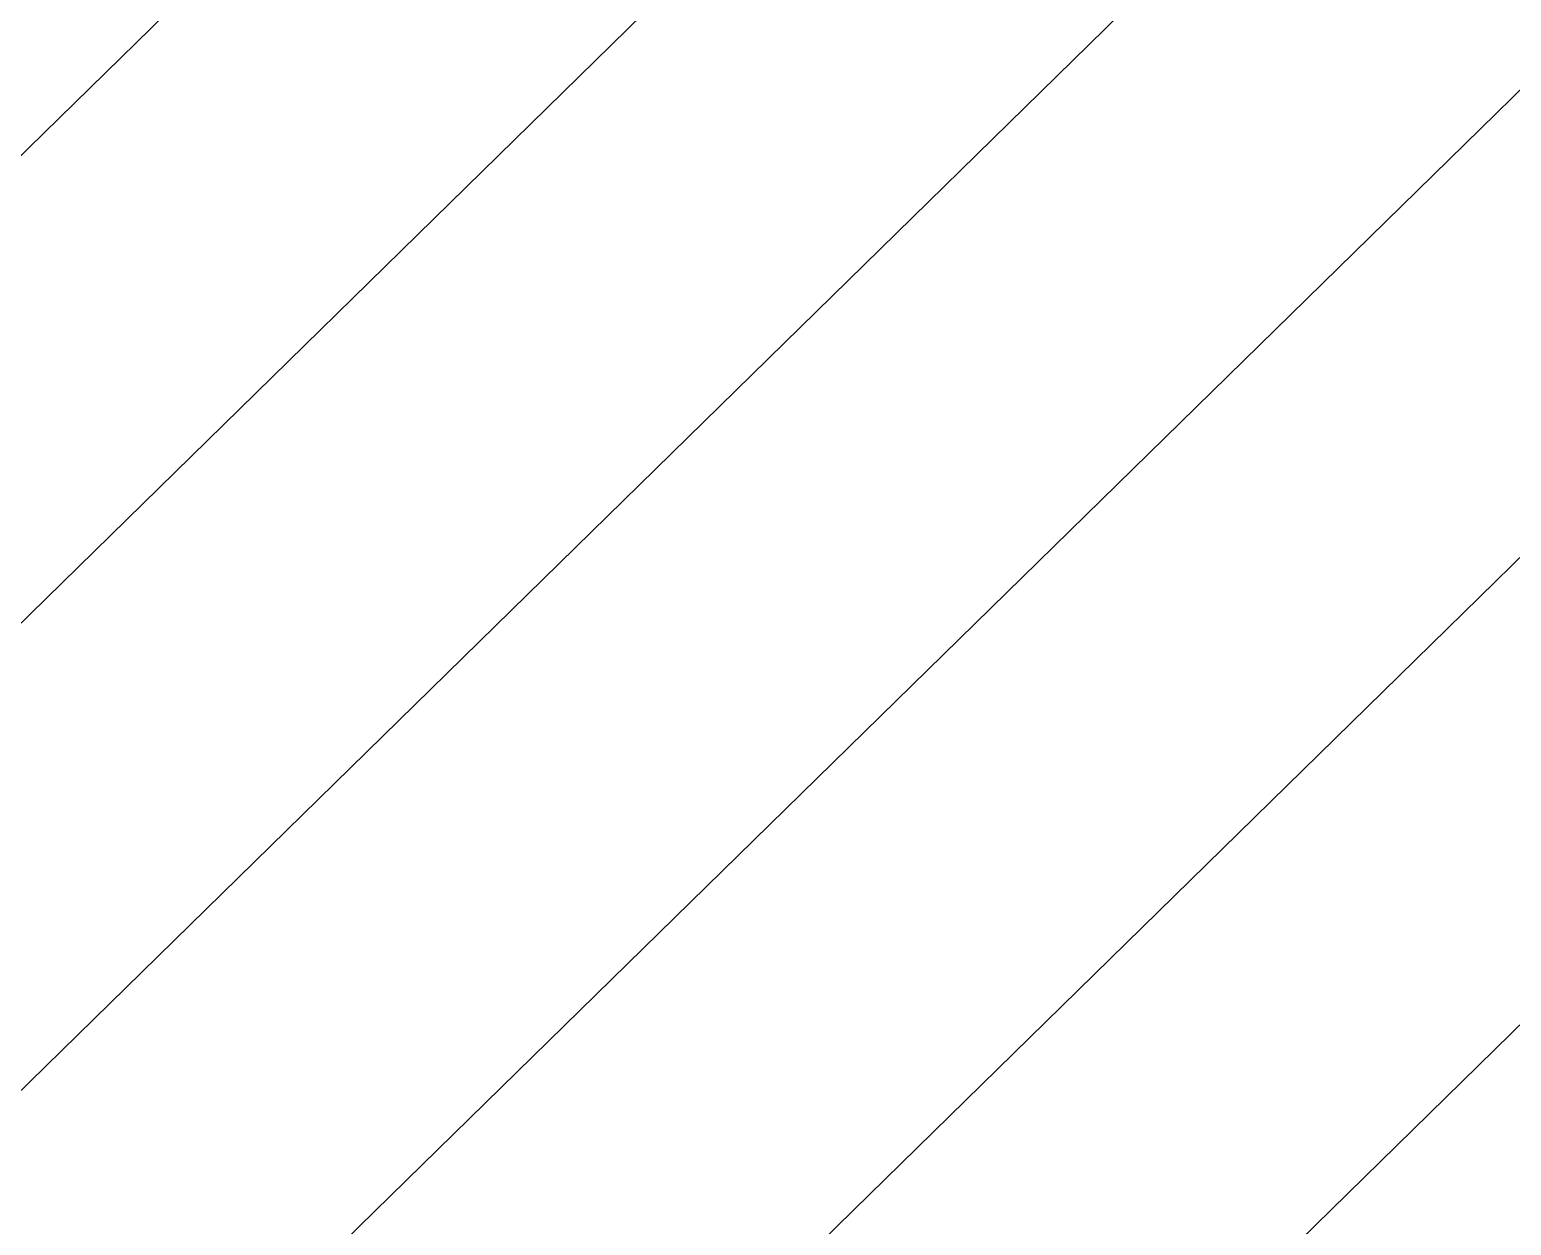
# Model space of a CAD drawing. Extents: x 7084 to 11035, y 13750 to 16729.
# Drawn here: x 8685.454 to 8686.99, y 15512.329 to 15513.569 of the extents above; entities that cross this region are included whole.
import ezdxf

# ---------------------------------------------------------------- set-up
doc = ezdxf.new("R2010")
doc.units = 0
doc.layers.add('Default', color=7, linetype='Continuous')

msp = doc.modelspace()

# ---------------------------------------------------------------- linework, layer by layer
at = {"layer": 'Default'}
for points in [[(8449.7715, 15219.993), (8521.1756, 15257.3477), (8531.8853, 15256.7077), (8585.765, 15368.3154), (8614.8875, 15372.7958), (8661.07, 15438.2212), (8682.7253, 15427.7669), (8747.932, 15410.7646), (8817.8772, 15454.4803), (8746.2263, 15541.2989), (8705.8166, 15501.7267), (8684.1613, 15512.181), (8724.5711, 15551.7532), (8756.1428, 15616.1259), (8842.735, 15677.7027), (8988.9798, 15712.3396), (9011.6992, 15748.8823), (9079.8576, 15701.7828), (9264.5878, 15696.0099), (9368.4984, 15659.4488)], [(9856.4871, 15563.0675), (9565.0546, 15642.1981), (9474.776, 15618.2111), (9368.625, 15658.7415), (9264.4042, 15695.4118), (9079.1226, 15701.2019), (9012.0128, 15747.5768), (8989.6429, 15711.5962), (8842.9615, 15676.8559), (8756.1108, 15615.0954), (8725.0248, 15551.713), (8684.4945, 15512.0226), (8705.8166, 15501.7292), (8746.3469, 15541.4195), (8818.2117, 15454.3417), (8748.0577, 15410.4956), (8682.6564, 15427.5486), (8661.3343, 15437.8421), (8615.0139, 15372.2214), (8586.3394, 15367.81), (8532.2989, 15255.869), (8521.7539, 15256.4993)], [(9856.3863, 15561.6292), (9564.0865, 15640.9954), (9475.2185, 15617.3832), (9368.7516, 15658.0342), (9264.2206, 15694.8136), (9078.3876, 15700.6209), (9012.3264, 15746.2712), (8990.306, 15710.8529), (8843.1881, 15676.0092), (8756.0789, 15614.0648), (8725.4786, 15551.6728), (8684.8277, 15511.8643), (8705.8166, 15501.7317), (8746.4676, 15541.5402), (8818.5462, 15454.2032), (8748.1834, 15410.2265), (8682.5874, 15427.3304), (8661.5985, 15437.4629), (8615.1403, 15371.647), (8586.9138, 15367.3045), (8532.7125, 15255.0304), (8522.3322, 15255.6508), (8453.1253, 15219.4454)], [(9856.2856, 15560.191), (9563.1184, 15639.7927), (9475.661, 15616.5553), (9368.8782, 15657.3268), (9264.037, 15694.2154), (9077.6526, 15700.04), (9012.6399, 15744.9657), (8990.9691, 15710.1095), (8843.4146, 15675.1624), (8756.047, 15613.0342), (8725.9324, 15551.6325), (8685.1608, 15511.706), (8705.8166, 15501.7342), (8746.5882, 15541.6608), (8818.8807, 15454.0647), (8748.3092, 15409.9575), (8682.5185, 15427.1121), (8661.8627, 15437.0838), (8615.2666, 15371.0726), (8587.4882, 15366.799), (8533.1261, 15254.1918), (8522.9106, 15254.8023), (8454.8021, 15219.1716)], [(9856.1849, 15558.7527), (9562.1504, 15638.5899), (9476.1035, 15615.7273), (9369.0048, 15656.6195), (9263.8534, 15693.6172), (9076.9175, 15699.459), (9012.9535, 15743.6601), (8991.6322, 15709.3662), (8843.6412, 15674.3157), (8756.015, 15612.0037), (8726.3862, 15551.5923), (8685.494, 15511.5476), (8705.8166, 15501.7367), (8746.7088, 15541.7814), (8819.2152, 15453.9261), (8748.4349, 15409.6885), (8682.4496, 15426.8938), (8662.127, 15436.7047), (8615.393, 15370.4982), (8588.0626, 15366.2935), (8533.5396, 15253.3531), (8523.4889, 15253.9538), (8456.479, 15218.8978)], [(8458.1558, 15218.624), (8524.0673, 15253.1053), (8533.9532, 15252.5145), (8588.637, 15365.788), (8615.5194, 15369.9238), (8662.3912, 15436.3256), (8682.3807, 15426.6755), (8748.5606, 15409.4195), (8819.5497, 15453.7876), (8746.8294, 15541.902), (8705.8166, 15501.7392), (8685.8271, 15511.3893), (8726.84, 15551.5521), (8755.9831, 15610.9731), (8843.8677, 15673.469), (8992.2953, 15708.6228), (9013.2671, 15742.3546), (9076.1825, 15698.8781), (9263.6698, 15693.0191), (9369.1314, 15655.9122), (9476.546, 15614.8994), (9561.1823, 15637.3872), (9856.0842, 15557.3145)]]:
    msp.add_lwpolyline(points, dxfattribs=at)

doc.saveas('drawing.dxf')
